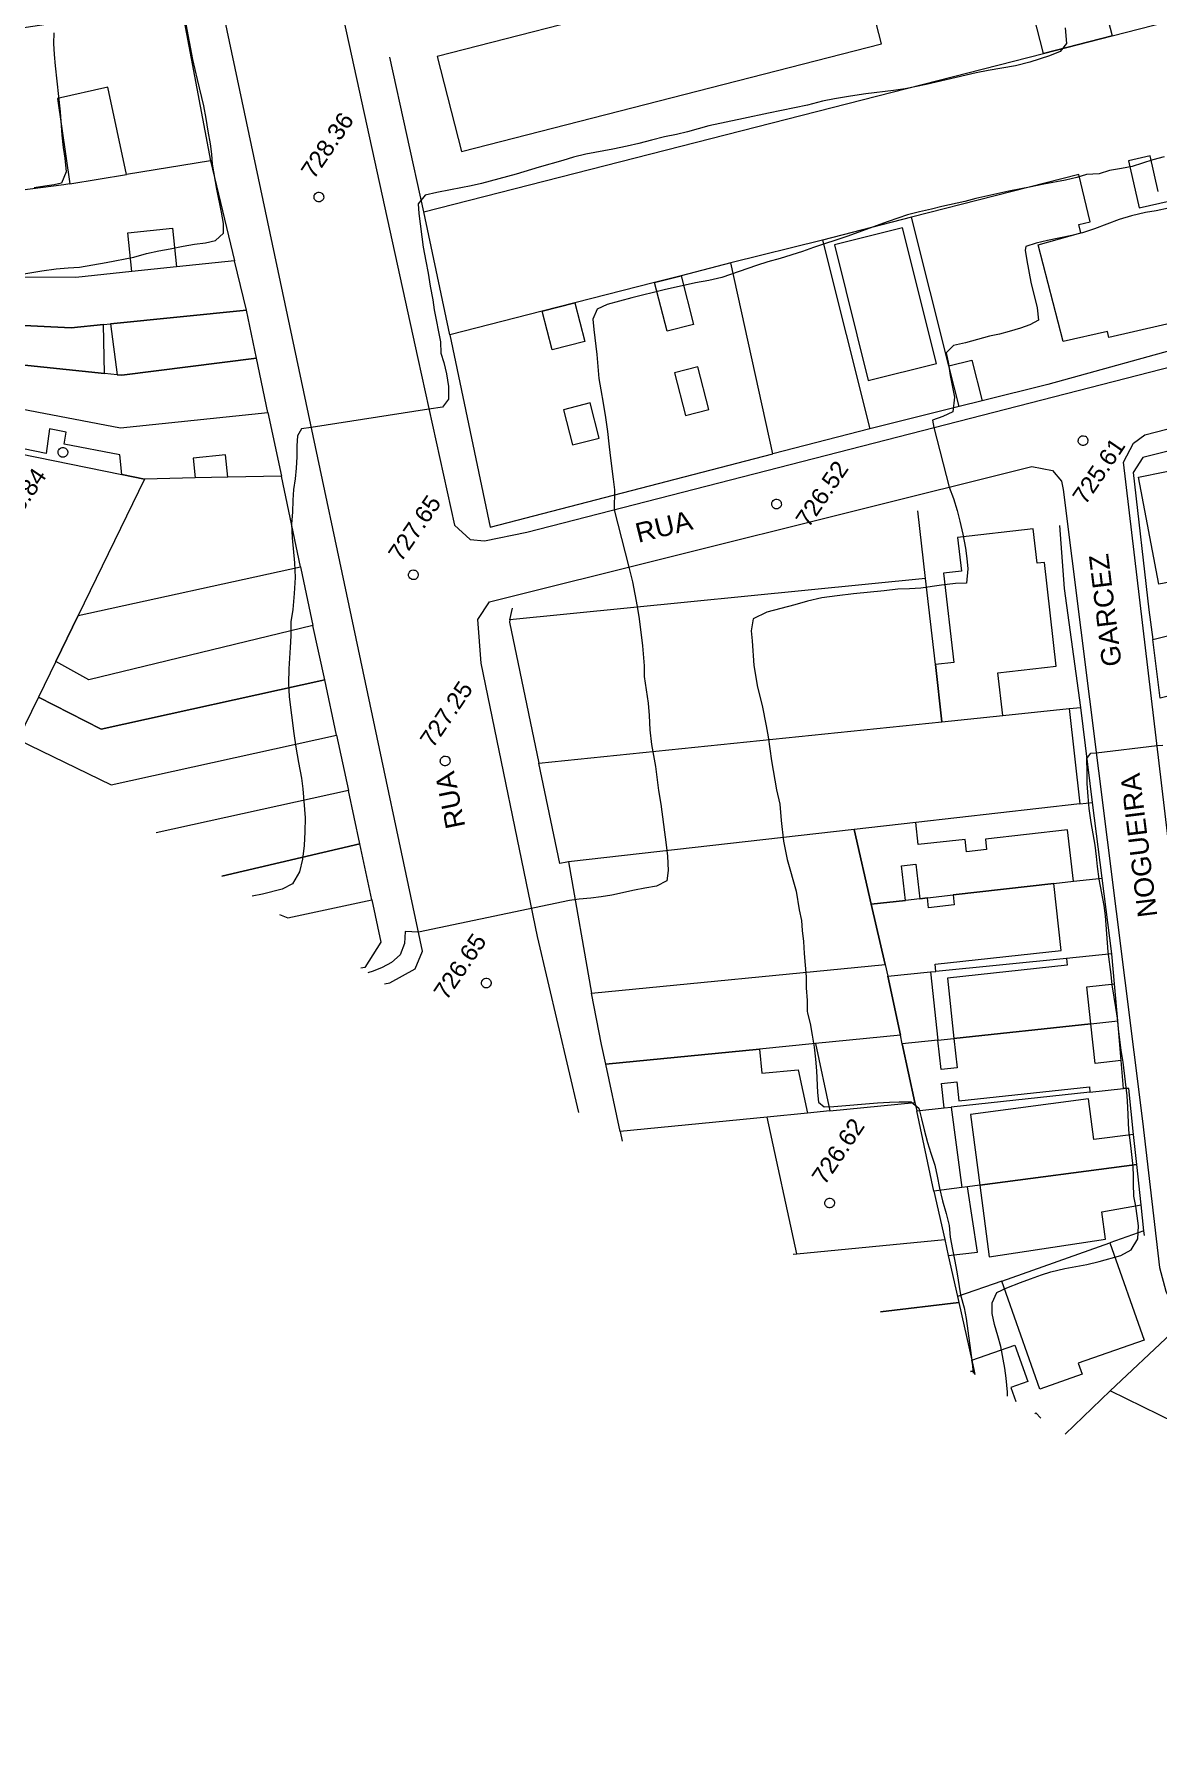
# Model space of a CAD drawing. Header units: metres. Extents: x 325024 to 7190115, y 7391967 to 10157759.
# Drawn here: x 326159.8 to 326275.3, y 7392065.6 to 7392242.3 of the extents above; entities that cross this region are included whole.
import ezdxf
from ezdxf.enums import TextEntityAlignment as Align

# ---------------------------------------------------------------- set-up
doc = ezdxf.new("R2010")
doc.units = ezdxf.units.M
doc.layers.get('0').update_dxf_attribs({"lineweight": 18})
for name, color, linetype, lineweight in [('100_SIST_VIARIO_MEIO_FIO', 1, 'Continuous', 18), ('160_P_SIMP_ASF_TOP', 7, 'Continuous', 18), ('168_P_SIMP_PARALE_TOP', 7, 'Continuous', 18), ('206_MURO_E_MURO_ARRIMO', 7, 'Continuous', 18), ('214_PROJ_BEIRAL_EDIF', 10, 'Continuous', 18), ('600_CURVA_MESTRA', 14, 'Continuous', 18), ('604_CURVA_INTERM', 7, 'Continuous', 18), ('606_PTO_COTADO', 7, 'Continuous', 18), ('608_PTO_COTADO_INTERVIA', 1, 'Continuous', 18)]:
    doc.layers.add(name, color=color, linetype=linetype, lineweight=lineweight)
doc.styles.add('Style-Arial', font='arial.ttf', dxfattribs={"height": 1.75})

# ---------------------------------------------------------------- blocks, each defined once
blk = doc.blocks.new('SP09')
at = {"color": 0, "linetype": 'Continuous'}
blk.add_lwpolyline([(-0.03, -0.51), (-0.14, -0.49), (-0.24, -0.46), (-0.31, -0.42), (-0.35, -0.39), (-0.42, -0.31), (-0.47, -0.24), (-0.51, -0.15), (-0.52, -0.09), (-0.52, 0.03), (-0.51, 0.11), (-0.48, 0.2), (-0.44, 0.27), (-0.4, 0.33), (-0.32, 0.39), (-0.23, 0.44), (-0.15, 0.48), (-0.1, 0.48), (-0.03, 0.48), (0.08, 0.48), (0.19, 0.44), (0.27, 0.4), (0.35, 0.32), (0.41, 0.23), (0.46, 0.11), (0.48, 0.03), (0.48, -0.03), (0.47, -0.08), (0.44, -0.21), (0.38, -0.3), (0.31, -0.38), (0.23, -0.44), (0.1, -0.49), (0.02, -0.51)], close=True, dxfattribs=at)
blk = doc.blocks.new('SP10')
at = {"color": 0, "linetype": 'Continuous'}
blk.add_lwpolyline([(-0.03, -0.51), (-0.14, -0.49), (-0.24, -0.46), (-0.31, -0.42), (-0.35, -0.39), (-0.42, -0.31), (-0.47, -0.24), (-0.51, -0.15), (-0.52, -0.09), (-0.52, 0.03), (-0.51, 0.11), (-0.48, 0.2), (-0.44, 0.27), (-0.4, 0.33), (-0.32, 0.39), (-0.23, 0.44), (-0.15, 0.48), (-0.1, 0.48), (-0.03, 0.48), (0.08, 0.48), (0.19, 0.44), (0.27, 0.4), (0.35, 0.32), (0.41, 0.23), (0.46, 0.11), (0.48, 0.03), (0.48, -0.03), (0.47, -0.08), (0.44, -0.21), (0.38, -0.3), (0.31, -0.38), (0.23, -0.44), (0.1, -0.49), (0.02, -0.51)], close=True, dxfattribs=at)

msp = doc.modelspace()

# ---------------------------------------------------------------- linework, layer by layer
at = {"layer": '100_SIST_VIARIO_MEIO_FIO', "flags": 128}
for points in [[(326195.799, 7392144.588), (326196.34, 7392144.694), (326198.922, 7392146.155), (326199.701, 7392147.966), (326186.997, 7392207.743), (326173.506, 7392271.453), (326172.368, 7392273.948), (326143.066, 7392306.811)], [(326188.19, 7392259.345), (326199.202, 7392208.923), (326202.966, 7392191.779), (326204.582, 7392190.296), (326206.059, 7392190.154), (326210.421, 7392191.05), (326284.334, 7392210.059), (326301.965, 7392214.453), (326315.376, 7392218.367), (326331.896, 7392231.244), (326366.419, 7392258.41)], [(326215.78, 7392131.368), (326211.526, 7392149.482), (326205.723, 7392177.593), (326205.382, 7392182.075), (326206.596, 7392183.885), (326262.359, 7392197.812), (326264.492, 7392197.401), (326265.39, 7392196.303), (326265.577, 7392195.437)]]:
    msp.add_lwpolyline(points, dxfattribs=at)
at = {"layer": '100_SIST_VIARIO_MEIO_FIO'}
for points in [[(326281.744, 7392116.122), (326276.318, 7392160.048), (326271.784, 7392198.26), (326272.803, 7392200.212), (326273.987, 7392201.061), (326317.987, 7392212.415), (326321.505, 7392213.706), (326324.889, 7392215.317), (326328.111, 7392217.234), (326336.583, 7392223.556), (326389.548, 7392264.796), (326392.85, 7392267.849), (326402.043, 7392276.23), (326409.138, 7392281.652), (326412.06, 7392282.263), (326415.016, 7392281.873), (326416.655, 7392281.189), (326418.813, 7392279.154), (326419.218, 7392277.118), (326419.085, 7392275.631), (326418.848, 7392274.31), (326413.231, 7392262.983)], [(326265.577, 7392195.437), (326273.735, 7392130.477), (326275.478, 7392115.427), (326276.122, 7392112.995), (326278.52, 7392107.938), (326282.742, 7392103.785), (326286.387, 7392101.502), (326319.541, 7392084.71), (326321.248, 7392083.193), (326322.07, 7392080.89), (326322.012, 7392079.672), (326315.14, 7392065.625)]]:
    msp.add_lwpolyline(points, dxfattribs=at)
at = {"layer": '206_MURO_E_MURO_ARRIMO'}
for p, q in [((326199.835, 7392224.006), (326196.318, 7392239.933)), ((326177.895, 7392229.269), (326180.376, 7392218.959)), ((326286.083, 7392212.34), (326263.991, 7392206.253)), ((326263.991, 7392206.253), (326257.23, 7392204.565)), ((326254.863, 7392203.975), (326245.681, 7392201.683)), ((326245.681, 7392201.683), (326235.721, 7392199.103)), ((326286.962, 7392202.082), (326273.753, 7392198.723)), ((326273.753, 7392198.723), (326272.781, 7392197.183)), ((326272.781, 7392197.183), (326274.395, 7392183.054)), ((326265.71, 7392185.276), (326265.237, 7392191.746)), ((326267.396, 7392173.038), (326265.71, 7392185.276)), ((326208.681, 7392182.043), (326208.939, 7392183.256)), ((326274.395, 7392183.054), (326274.78, 7392180.026)), ((326268.582, 7392163.254), (326267.396, 7392173.038)), ((326269.576, 7392155.485), (326268.582, 7392163.254)), ((326270.573, 7392147.687), (326269.576, 7392155.485)), ((326271.179, 7392140.789), (326270.845, 7392144.593)), ((326271.539, 7392136.701), (326271.179, 7392140.789)), ((326272.309, 7392133.841), (326271.79, 7392133.845)), ((326272.814, 7392129.119), (326272.309, 7392133.841)), ((326273.877, 7392119.191), (326273.59, 7392121.872)), ((326273.928, 7392118.717), (326273.877, 7392119.191))]:
    msp.add_line(p, q, dxfattribs=at)
at = {"layer": '206_MURO_E_MURO_ARRIMO', "flags": 128}
for points in [[(326163.437, 7392226.903), (326169.262, 7392227.856)], [(326253.817, 7392208.154), (326249.987, 7392223.458)], [(326240.821, 7392221.104), (326245.681, 7392201.683)], [(326251.427, 7392186.299), (326250.637, 7392193.26)], [(326266.186, 7392172.913), (326267.396, 7392173.038)], [(326267.3, 7392163.108), (326268.582, 7392163.254)], [(326266.637, 7392155.151), (326269.576, 7392155.485)], [(326265.913, 7392147.222), (326252.495, 7392145.882)], [(326268.414, 7392140.494), (326271.179, 7392140.789)], [(326252.701, 7392138.817), (326254.342, 7392138.992)], [(326268.329, 7392133.469), (326254.064, 7392131.918)], [(326241.572, 7392131.527), (326239.284, 7392131.302)], [(326257.003, 7392123.904), (326255.739, 7392123.737)], [(326273.877, 7392119.191), (326270.364, 7392117.951)], [(326259.256, 7392114.029), (326254.713, 7392112.425)], [(326276.666, 7392108.639), (326270.415, 7392102.75)]]:
    msp.add_lwpolyline(points, dxfattribs=at)
at = {"layer": '214_PROJ_BEIRAL_EDIF', "flags": 128}
for points in [[(326201.19, 7392239.991), (326203.689, 7392230.227), (326246.894, 7392241.282), (326244.435, 7392250.892), (326226.973, 7392246.424), (326226.295, 7392249.071), (326221.707, 7392247.897), (326222.345, 7392245.404)], [(326169.262, 7392227.856), (326167.348, 7392236.82), (326162.15, 7392235.664), (326163.437, 7392226.903), (326162.801, 7392226.799), (326153.986, 7392225.667), (326151.904, 7392225.737), (326151.26, 7392230.654), (326153.654, 7392231.057), (326152.255, 7392238.57), (326146.272, 7392237.817), (326145.509, 7392240.969), (326163.946, 7392243.764), (326174.846, 7392245.417), (326177.895, 7392229.269)], [(326270.616, 7392242.123), (326263.537, 7392240.311), (326262.554, 7392244.155), (326269.632, 7392245.967)], [(326174.398, 7392218.336), (326169.793, 7392217.857), (326169.378, 7392221.835), (326173.983, 7392222.315)], [(326242.042, 7392220.601), (326245.535, 7392206.645), (326252.54, 7392208.398), (326249.048, 7392222.355)], [(326167.623, 7392212.483), (326181.594, 7392213.896), (326180.376, 7392218.959), (326174.398, 7392218.336), (326169.793, 7392217.857), (326164.05, 7392217.259), (326154.285, 7392217.286), (326153.964, 7392212.543), (326154.526, 7392212.516), (326163.568, 7392212.073), (326166.894, 7392212.409)], [(326212.012, 7392213.785), (326202.5, 7392211.352), (326206.663, 7392191.578), (326235.721, 7392199.103), (326231.401, 7392218.747), (326226.285, 7392217.438), (326227.567, 7392212.428), (326224.848, 7392211.732), (326223.566, 7392216.742), (326215.35, 7392214.64), (326216.368, 7392210.661), (326213.03, 7392209.807)], [(326223.566, 7392216.742), (326226.285, 7392217.438), (326227.567, 7392212.428), (326224.848, 7392211.732)], [(326182.63, 7392208.962), (326181.594, 7392213.896), (326167.623, 7392212.483), (326168.31, 7392207.241), (326168.769, 7392207.194)], [(326212.012, 7392213.785), (326215.35, 7392214.64), (326216.368, 7392210.661), (326213.03, 7392209.807)], [(326154.526, 7392212.516), (326154.484, 7392208.668), (326166.985, 7392207.378), (326166.894, 7392212.409), (326163.568, 7392212.073)], [(326153.718, 7392204.63), (326168.645, 7392201.795), (326183.803, 7392203.375), (326182.63, 7392208.962), (326168.769, 7392207.194), (326168.31, 7392207.241), (326166.985, 7392207.378), (326154.484, 7392208.668)], [(326225.611, 7392207.443), (326226.732, 7392203.062), (326229.12, 7392203.673), (326227.999, 7392208.054)], [(326253.817, 7392208.154), (326256.184, 7392208.746), (326257.23, 7392204.565), (326254.863, 7392203.975)], [(326179.672, 7392196.71), (326179.432, 7392199.009), (326176.118, 7392198.664), (326176.329, 7392196.638), (326171.119, 7392196.525), (326168.762, 7392197.004), (326168.554, 7392199), (326162.832, 7392200.101), (326163.05, 7392201.335), (326161.328, 7392201.695), (326160.988, 7392199.139), (326144.294, 7392202.593), (326144.98, 7392206.29), (326153.718, 7392204.63), (326168.645, 7392201.795), (326183.803, 7392203.375), (326185.176, 7392196.83)], [(326214.185, 7392203.652), (326215.108, 7392200.045), (326217.844, 7392200.745), (326216.922, 7392204.352)], [(326286.486, 7392176.713), (326282.257, 7392175.662), (326277.454, 7392174.467), (326275.547, 7392173.993), (326274.78, 7392180.026), (326280.329, 7392181.406), (326279.242, 7392186.42), (326275.418, 7392185.703), (326273.329, 7392196.708), (326286.858, 7392199.473), (326289.039, 7392188.445), (326288.343, 7392188.272), (326289.727, 7392183.027), (326281.464, 7392181.19), (326281.749, 7392180.126), (326285.634, 7392180.863)], [(326179.672, 7392196.71), (326176.329, 7392196.638), (326171.119, 7392196.525), (326164.275, 7392182.473), (326187.134, 7392187.503), (326185.176, 7392196.83)], [(326252.433, 7392177.436), (326253.1, 7392171.563), (326259.37, 7392172.21), (326258.871, 7392176.6), (326264.859, 7392177.28), (326263.648, 7392187.943), (326262.888, 7392187.857), (326262.487, 7392191.387), (326254.713, 7392190.504), (326255.105, 7392187.049), (326253.284, 7392186.842), (326254.328, 7392177.651)], [(326188.426, 7392181.475), (326165.383, 7392175.871), (326161.98, 7392177.761), (326164.275, 7392182.473), (326187.134, 7392187.503), (326187.175, 7392187.31)], [(326252.433, 7392177.436), (326251.427, 7392186.299), (326208.681, 7392182.043), (326208.631, 7392181.809), (326211.661, 7392167.286), (326253.1, 7392171.563)], [(326189.632, 7392175.855), (326188.426, 7392181.475), (326165.383, 7392175.871), (326161.98, 7392177.761), (326160.188, 7392174.082), (326166.642, 7392170.796)], [(326190.853, 7392170.164), (326189.632, 7392175.855), (326166.642, 7392170.796), (326160.188, 7392174.082), (326158.076, 7392169.745), (326167.684, 7392165.065)], [(326259.37, 7392172.21), (326266.186, 7392172.913), (326267.3, 7392163.108), (326250.418, 7392161.192), (326244.065, 7392160.471), (326214.717, 7392157.139), (326214.54, 7392157.118), (326213.812, 7392156.979), (326211.661, 7392167.286), (326253.1, 7392171.563)], [(326214.717, 7392157.139), (326217.062, 7392143.642), (326247.262, 7392146.6), (326245.835, 7392152.789), (326244.065, 7392160.471)], [(326249.345, 7392153.188), (326248.942, 7392156.738), (326250.431, 7392156.908), (326250.834, 7392153.357), (326251.609, 7392153.445), (326254.265, 7392153.747), (326264.627, 7392154.923), (326266.637, 7392155.151), (326266.036, 7392160.451), (326257.575, 7392159.491), (326257.698, 7392158.407), (326255.647, 7392158.174), (326255.501, 7392159.465), (326250.676, 7392158.917), (326250.418, 7392161.192), (326244.065, 7392160.471), (326245.835, 7392152.789)], [(326251.939, 7392145.826), (326252.495, 7392145.882), (326252.414, 7392146.622), (326265.376, 7392148.032), (326264.627, 7392154.923), (326254.265, 7392153.747), (326254.377, 7392152.72), (326251.719, 7392152.432), (326251.609, 7392153.445), (326250.834, 7392153.357), (326249.345, 7392153.188), (326245.835, 7392152.789), (326247.262, 7392146.6), (326247.541, 7392145.387)], [(326265.913, 7392147.222), (326265.988, 7392146.534), (326253.667, 7392145.195), (326254.342, 7392138.992), (326268.414, 7392140.494), (326268.002, 7392144.284), (326270.845, 7392144.593), (326270.573, 7392147.687)], [(326240.121, 7392138.462), (326234.356, 7392137.897), (326218.544, 7392136.349), (326218.114, 7392138.371), (326217.062, 7392143.642), (326247.262, 7392146.6), (326247.541, 7392145.387), (326248.843, 7392139.316)], [(326251.939, 7392145.826), (326252.701, 7392138.817), (326249.034, 7392138.426), (326248.843, 7392139.316), (326247.541, 7392145.387)], [(326248.843, 7392139.316), (326240.121, 7392138.462), (326241.572, 7392131.527), (326250.329, 7392132.384), (326249.034, 7392138.426)], [(326253.335, 7392131.839), (326253.062, 7392134.353), (326254.638, 7392134.525), (326254.851, 7392132.56), (326268.269, 7392134.019), (326268.329, 7392133.469), (326271.79, 7392133.845), (326271.539, 7392136.701), (326268.858, 7392136.41), (326268.414, 7392140.494), (326254.342, 7392138.992), (326254.671, 7392135.967), (326253.031, 7392135.789), (326252.701, 7392138.817), (326249.034, 7392138.426), (326250.329, 7392132.384), (326250.511, 7392131.532)], [(326234.356, 7392137.897), (326234.6, 7392135.405), (326238.311, 7392135.769), (326239.284, 7392131.302), (326235.12, 7392130.895), (326220.02, 7392129.416), (326218.544, 7392136.349)], [(326253.335, 7392131.839), (326254.064, 7392131.918), (326255.149, 7392123.66), (326252.279, 7392123.283), (326250.511, 7392131.532)], [(326257.003, 7392123.904), (326273.145, 7392126.025), (326272.814, 7392129.119), (326268.732, 7392128.583), (326268.182, 7392132.765), (326256.041, 7392131.17)], [(326257.003, 7392123.904), (326257.979, 7392116.534), (326269.919, 7392118.353), (326269.533, 7392121.137), (326273.59, 7392121.872), (326273.145, 7392126.025)], [(326253.76, 7392116.675), (326256.777, 7392116.989), (326255.739, 7392123.737), (326255.149, 7392123.66), (326252.279, 7392123.283), (326253.391, 7392118.321)], [(326259.256, 7392114.029), (326270.364, 7392117.951), (326273.891, 7392107.962), (326267.118, 7392105.571), (326267.514, 7392104.448), (326263.179, 7392102.918)]]:
    msp.add_lwpolyline(points, close=True, dxfattribs=at)
for points in [[(326281.767, 7392213.726), (326270.274, 7392211.069), (326270.13, 7392211.694), (326265.576, 7392210.683), (326262.993, 7392220.627), (326267.378, 7392221.839), (326267.179, 7392222.7), (326268.334, 7392222.967), (326267.198, 7392227.84), (326249.987, 7392223.458), (326240.821, 7392221.104), (326231.401, 7392218.747), (326226.285, 7392217.438), (326223.566, 7392216.742), (326215.35, 7392214.64), (326212.012, 7392213.785), (326202.5, 7392211.352), (326199.835, 7392224.006), (326263.537, 7392240.311), (326270.616, 7392242.123), (326279.049, 7392244.281)], [(326275.351, 7392226.087), (326274.503, 7392229.756), (326272.278, 7392229.241), (326273.396, 7392224.405), (326278.696, 7392225.63)], [(326158.003, 7392169.596), (326158.076, 7392169.745), (326167.684, 7392165.065), (326190.853, 7392170.164)], [(326179.047, 7392155.672), (326193.244, 7392159.013), (326192.069, 7392164.494), (326172.309, 7392160.131)], [(326184.995, 7392151.737), (326185.83, 7392151.406), (326194.479, 7392153.256)], [(326184.995, 7392151.737), (326185.83, 7392151.406), (326194.479, 7392153.256), (326195.418, 7392148.879), (326193.768, 7392146.299), (326193.334, 7392146.219)], [(326237.805, 7392116.794), (326238.192, 7392116.832), (326235.12, 7392130.895), (326220.02, 7392129.416)], [(326237.805, 7392116.794), (326238.192, 7392116.832)], [(326246.774, 7392110.86), (326254.849, 7392111.818), (326256.181, 7392105.876)], [(326256.043, 7392104.727), (326256.428, 7392104.773), (326256.506, 7392104.421)], [(326277.815, 7392090.321), (326279.915, 7392094.563), (326281.736, 7392093.662), (326285.136, 7392100.068), (326278.948, 7392103.131), (326277.117, 7392099.432), (326270.415, 7392102.75), (326265.774, 7392098.289)], [(326262.646, 7392100.358), (326262.769, 7392100.482), (326263.29, 7392099.932)]]:
    msp.add_lwpolyline(points, dxfattribs=at)
at = {"layer": '214_PROJ_BEIRAL_EDIF'}
for points in [[(326144.186, 7392202.008), (326168.762, 7392197.004), (326171.119, 7392196.525), (326164.275, 7392182.473), (326161.98, 7392177.761), (326160.188, 7392174.082), (326158.076, 7392169.745), (326158.003, 7392169.596)], [(326190.853, 7392170.164), (326192.069, 7392164.494), (326172.309, 7392160.131)], [(326194.479, 7392153.256), (326193.244, 7392159.013), (326179.047, 7392155.672)], [(326220.02, 7392129.416), (326220.232, 7392128.422)], [(326238.192, 7392116.832), (326253.391, 7392118.321), (326253.76, 7392116.675), (326254.713, 7392112.425), (326254.849, 7392111.818), (326246.774, 7392110.86)], [(326256.506, 7392104.421), (326256.428, 7392104.773), (326256.181, 7392105.876), (326260.609, 7392107.44), (326261.933, 7392103.689), (326260.201, 7392103.077), (326260.708, 7392101.641)], [(326256.181, 7392105.876), (326256.428, 7392104.773), (326256.043, 7392104.727)]]:
    msp.add_lwpolyline(points, dxfattribs=at)
at = {"layer": '600_CURVA_MESTRA', "elevation": 730, "flags": 128}
msp.add_lwpolyline([(326161.792, 7392242.437), (326161.746, 7392241.312), (326161.813, 7392240.19), (326161.908, 7392239.018), (326162.434, 7392234.305), (326162.619, 7392231.88), (326162.737, 7392230.638), (326162.912, 7392229.52), (326163.044, 7392228.138), (326162.566, 7392226.955), (326161.832, 7392226.797), (326160.838, 7392226.66), (326159.756, 7392226.461)], dxfattribs=at)
at = {"layer": '600_CURVA_MESTRA', "elevation": 725}
msp.add_lwpolyline([(326259.851, 7392102.207), (326259.856, 7392102.585), (326259.699, 7392104.053), (326259.565, 7392105.083), (326259.157, 7392107.282), (326258.86, 7392108.38), (326258.508, 7392109.552), (326258.282, 7392110.708), (326258.262, 7392111.801), (326258.74, 7392112.861), (326259.793, 7392113.321), (326261.17, 7392113.872), (326262.23, 7392114.274), (326263.342, 7392114.659), (326264.321, 7392114.964), (326265.738, 7392115.311), (326268.021, 7392115.737), (326269.282, 7392116.034), (326271.491, 7392116.653), (326272.557, 7392117.228), (326273.24, 7392118.373), (326273.308, 7392119.705), (326273.19, 7392120.747), (326273.044, 7392121.743), (326272.847, 7392122.77), (326272.8, 7392124.047), (326272.791, 7392125.061), (326272.735, 7392126.107), (326272.532, 7392127.972), (326272.328, 7392129.543), (326272.23, 7392131.931), (326272.139, 7392133.066), (326271.736, 7392136.548), (326271.545, 7392137.768), (326271.416, 7392138.872), (326271.261, 7392139.964), (326271.153, 7392141.067), (326270.997, 7392142.183), (326270.626, 7392144.509), (326270.515, 7392145.546), (326270.206, 7392147.889), (326269.919, 7392151.582), (326269.793, 7392152.657), (326269.273, 7392155.361), (326269.106, 7392156.664), (326269.005, 7392157.705), (326268.857, 7392158.848), (326268.444, 7392161.182), (326268.259, 7392162.653), (326268.133, 7392163.868), (326268.034, 7392165.203), (326268.031, 7392166.387), (326268, 7392167.765), (326268.429, 7392168.324), (326268.979, 7392168.346), (326275.242, 7392169.111), (326275.834, 7392169.137)], dxfattribs=at)
at = {"layer": '604_CURVA_INTERM', "elevation": 729}
msp.add_lwpolyline([(326158.281, 7392217.57), (326160.54, 7392217.951), (326162.006, 7392218.15), (326163.246, 7392218.259), (326164.418, 7392218.322), (326167.158, 7392218.781), (326170.003, 7392219.354), (326171.305, 7392219.734), (326172.561, 7392220.002), (326173.756, 7392220.203), (326175.073, 7392220.471), (326176.258, 7392220.691), (326177.382, 7392220.829), (326178.399, 7392221.052), (326179.225, 7392221.804), (326179.235, 7392222.811), (326179.02, 7392223.965), (326178.529, 7392226.327), (326178.102, 7392228.917), (326178.034, 7392229.932), (326177.879, 7392231.019), (326177.641, 7392232.303), (326177.432, 7392233.606), (326177.193, 7392234.918), (326176.567, 7392237.634), (326176.315, 7392238.653), (326176.087, 7392239.69), (326175.396, 7392243.326)], dxfattribs=at)
at = {"layer": '604_CURVA_INTERM', "flags": 128}
for points, elevation in [([(326265.779, 7392242.945), (326265.921, 7392241.324), (326265.266, 7392240.505), (326264.157, 7392240.071), (326262.144, 7392239.395), (326260.667, 7392239.042), (326257.878, 7392238.552), (326256.639, 7392238.299), (326251.484, 7392237.092), (326249.325, 7392236.654), (326248.139, 7392236.475), (326245.274, 7392236.141), (326243.708, 7392235.923), (326242.045, 7392235.642), (326240.837, 7392235.391), (326239.28, 7392234.985), (326235.27, 7392234.174), (326232.712, 7392233.608), (326229.128, 7392232.854), (326226.931, 7392232.241), (326225.827, 7392231.961), (326224.577, 7392231.716), (326223.233, 7392231.397), (326221.929, 7392231.037), (326220.755, 7392230.752), (326219.261, 7392230.44), (326216.474, 7392229.937), (326215.236, 7392229.629), (326214.106, 7392229.273), (326211.704, 7392228.605), (326209.321, 7392227.868), (326205.771, 7392226.927), (326204.689, 7392226.669), (326202.567, 7392226.286), (326201.156, 7392226.007), (326199.97, 7392225.706), (326199.254, 7392224.83), (326199.31, 7392223.831), (326199.747, 7392220.367), (326200.044, 7392218.935), (326200.274, 7392217.708), (326200.487, 7392216.361), (326200.748, 7392214.974), (326200.875, 7392213.923), (326201.534, 7392210.65), (326201.571, 7392209.477), (326201.876, 7392208.518), (326202.167, 7392207.349), (326202.369, 7392206.046), (326202.358, 7392204.736), (326201.735, 7392203.913), (326200.342, 7392203.728), (326188.253, 7392201.832), (326187.251, 7392201.684), (326186.851, 7392200.956), (326186.782, 7392199.937), (326186.785, 7392198.797), (326186.709, 7392197.644), (326186.612, 7392196.543), (326186.411, 7392195.451), (326186.353, 7392194.346), (326186.315, 7392193.102), (326186.227, 7392191.917), (326186.28, 7392190.476), (326186.546, 7392187.902), (326186.582, 7392186.406), (326186.497, 7392184.739), (326186.37, 7392183.112), (326186.145, 7392181.832), (326186.137, 7392180.399), (326186.091, 7392179.209), (326185.957, 7392176.997), (326185.907, 7392175.526), (326185.974, 7392174.126), (326186.465, 7392170.36), (326186.672, 7392168.949), (326186.945, 7392167.359), (326187.254, 7392165.763), (326187.395, 7392164.662), (326187.62, 7392161.663), (326187.599, 7392160.23), (326187.515, 7392158.821), (326187.353, 7392157.416), (326187.06, 7392156.121), (326186.314, 7392154.875), (326185.257, 7392154.324), (326183.243, 7392153.838), (326182.167, 7392153.608)], 728), ([(326275.966, 7392229.683), (326274.802, 7392229.36), (326272.658, 7392228.681), (326271.568, 7392228.467), (326270.355, 7392228.26), (326269.266, 7392227.902), (326267.984, 7392227.862), (326266.979, 7392227.556), (326265.8, 7392227.27), (326263.582, 7392226.848), (326262.276, 7392226.564), (326259.981, 7392226.122), (326256.608, 7392225.382), (326255.467, 7392225.086), (326253.106, 7392224.545), (326252.029, 7392224.266), (326250.814, 7392224.018), (326249.569, 7392223.701), (326247.564, 7392223.023), (326243.32, 7392221.458), (326239.908, 7392220.346), (326238.765, 7392219.941), (326236.469, 7392219.21), (326235.212, 7392218.854), (326234.052, 7392218.491), (326230.46, 7392217.239), (326229.122, 7392216.958), (326227.759, 7392216.708), (326224.534, 7392215.975), (326221.21, 7392215.169), (326218.693, 7392214.48), (326217.666, 7392213.99), (326217.215, 7392212.958), (326217.311, 7392211.895), (326217.617, 7392209.33), (326217.828, 7392206.878), (326218.022, 7392205.707), (326218.287, 7392204.312), (326218.519, 7392202.856), (326218.703, 7392201.413), (326218.84, 7392200.141), (326219.007, 7392198.947), (326219.307, 7392196.526), (326219.419, 7392195.407), (326219.417, 7392193.363), (326220.913, 7392187.461), (326221.281, 7392185.952), (326221.765, 7392183.419), (326221.962, 7392182.145), (326222.329, 7392179.359), (326222.471, 7392177.326), (326222.478, 7392176.214), (326222.678, 7392174.851), (326222.909, 7392173.471), (326222.993, 7392172.194), (326223.055, 7392170.732), (326223.255, 7392169.206), (326223.639, 7392166.955), (326223.964, 7392164.476), (326224.199, 7392163.07), (326224.749, 7392158.895), (326224.872, 7392157.72), (326224.95, 7392156.243), (326224.811, 7392155.183), (326223.742, 7392154.635), (326222.561, 7392154.448), (326221.496, 7392154.243), (326219.16, 7392153.716), (326218.068, 7392153.534), (326216.986, 7392153.397), (326215.816, 7392153.312), (326214.797, 7392153.175), (326199.286, 7392149.918), (326197.893, 7392149.991), (326197.84, 7392148.765), (326197.379, 7392147.587), (326196.5, 7392146.787), (326195.561, 7392146.285), (326194.613, 7392145.89), (326194.086, 7392145.721)], 727), ([(326276.411, 7392224.399), (326275.148, 7392224.119), (326274.042, 7392223.933), (326272.615, 7392223.612), (326271.34, 7392223.208), (326268.802, 7392222.249), (326267.558, 7392221.85), (326266.45, 7392221.572), (326263.962, 7392221.049), (326262.798, 7392220.78), (326261.749, 7392220.443), (326261.671, 7392220.062), (326261.825, 7392219.002), (326262.235, 7392216.775), (326262.887, 7392214.143), (326263.031, 7392212.872), (326262.141, 7392212.392), (326261.201, 7392212.041), (326260.037, 7392211.708), (326259.035, 7392211.441), (326257.987, 7392211.206), (326255.531, 7392210.527), (326254.307, 7392210.246), (326253.541, 7392209.493), (326253.766, 7392208.382), (326253.96, 7392207.175), (326254.382, 7392204.947), (326254.225, 7392203.42), (326253.197, 7392202.968), (326252.124, 7392202.581), (326252.283, 7392201.816), (326253.838, 7392195.684), (326254.297, 7392194.531), (326254.669, 7392193.3), (326254.956, 7392192.183), (326255.264, 7392190.87), (326255.524, 7392189.431), (326255.661, 7392188.366), (326255.758, 7392187.273), (326255.617, 7392185.831), (326254.509, 7392185.775), (326253.055, 7392185.598), (326250.937, 7392185.304), (326249.787, 7392185.231), (326248.559, 7392185.188), (326247.17, 7392185.019), (326244.006, 7392184.7), (326242.347, 7392184.51), (326240.743, 7392184.289), (326239.287, 7392183.958), (326237.971, 7392183.582), (326235.087, 7392182.826), (326233.698, 7392182.129), (326233.502, 7392180.9), (326233.592, 7392179.893), (326233.778, 7392177.358), (326234.14, 7392175.106), (326234.61, 7392173.218), (326235.039, 7392171.15), (326235.228, 7392170.023), (326235.582, 7392167.535), (326236.087, 7392164.552), (326236.426, 7392163.076), (326236.572, 7392161.391), (326236.815, 7392159.282), (326237.205, 7392157.391), (326238.115, 7392154.137), (326238.415, 7392152.197), (326238.656, 7392151.13), (326238.742, 7392150.073), (326238.859, 7392148.973), (326238.93, 7392147.737), (326239.155, 7392145.327), (326239.155, 7392144.204), (326239.236, 7392142.898), (326239.254, 7392141.791), (326239.29, 7392141.586), (326239.571, 7392140.523), (326239.771, 7392139.321), (326239.954, 7392138.087), (326240.1, 7392136.861), (326240.198, 7392135.669), (326240.317, 7392133.429), (326240.427, 7392132.43), (326240.982, 7392131.957), (326241.992, 7392131.978), (326246.488, 7392132.345), (326247.703, 7392132.432), (326248.725, 7392132.469), (326249.937, 7392132.47), (326250.735, 7392131.819), (326251.011, 7392130.732), (326251.275, 7392129.579), (326251.624, 7392128.298), (326251.954, 7392127.198), (326252.362, 7392125.961), (326252.63, 7392124.831), (326252.856, 7392123.578), (326253.155, 7392122.267), (326253.539, 7392120.968), (326253.841, 7392119.737), (326253.966, 7392118.545), (326254.18, 7392117.292), (326254.41, 7392116.261), (326254.65, 7392114.964), (326255.028, 7392112.624), (326255.387, 7392111.278), (326255.614, 7392110.163), (326256.202, 7392105.622), (326256.322, 7392104.542)], 726)]:
    msp.add_lwpolyline(points, dxfattribs=dict(at, elevation=elevation))

# ---------------------------------------------------------------- block references
at = {"layer": '606_PTO_COTADO', "rotation": 55.83005668387076}
for p in [(326189.038, 7392225.561, 728.365), (326162.719, 7392199.294, 728.845), (326236.103, 7392193.982, 726.52), (326202.027, 7392167.557, 727.25), (326241.57, 7392122.09, 726.62)]:
    msp.add_blockref('SP09', p, dxfattribs=at)
at = {"layer": '608_PTO_COTADO_INTERVIA', "rotation": 55.83005668387076}
for p in [(326267.63, 7392200.504, 725.615), (326198.761, 7392186.699, 727.655), (326206.263, 7392144.71, 726.655)]:
    msp.add_blockref('SP10', p, dxfattribs=at)

# ---------------------------------------------------------------- texts
at = {"layer": '160_P_SIMP_ASF_TOP', "style": 'Style-Arial'}
for rotation, p in [(13.90577, (326221.639, 7392190.926)), (101.47781, (326203.12, 7392160.594))]:
    msp.add_text('RUA', height=2, rotation=rotation, dxfattribs=at).set_placement(p, align=Align.MIDDLE_LEFT)
at = {"layer": '168_P_SIMP_PARALE_TOP', "style": 'Style-Arial'}
for s, rotation, p in [('GARCEZ', 96.91356, (326270.602, 7392177.249)), ('NOGUEIRA', 97.05893, (326274.272, 7392151.445))]:
    msp.add_text(s, height=2, rotation=rotation, dxfattribs=at).set_placement(p, align=Align.MIDDLE_LEFT)
at = {"layer": '606_PTO_COTADO', "style": 'Style-Arial'}
for s, p in [('728.36', (326189.896, 7392230.854, 728.365)), ('728.84', (326158.304, 7392194.265, 728.845)), ('726.52', (326240.764, 7392195.01, 726.52)), ('727.25', (326202.136, 7392172.341, 727.25)), ('726.62', (326242.428, 7392127.383, 726.62))]:
    msp.add_text(s, height=1.75, rotation=55.83006, dxfattribs=at).set_placement(p, align=Align.MIDDLE_CENTER)
at = {"layer": '608_PTO_COTADO_INTERVIA', "style": 'Style-Arial'}
for s, p in [('725.61', (326269.23, 7392197.358, 725.615)), ('727.65', (326198.87, 7392191.482, 727.655)), ('726.65', (326203.538, 7392146.392, 726.655))]:
    msp.add_text(s, height=1.75, rotation=55.83006, dxfattribs=at).set_placement(p, align=Align.MIDDLE_CENTER)

doc.saveas('drawing.dxf')
